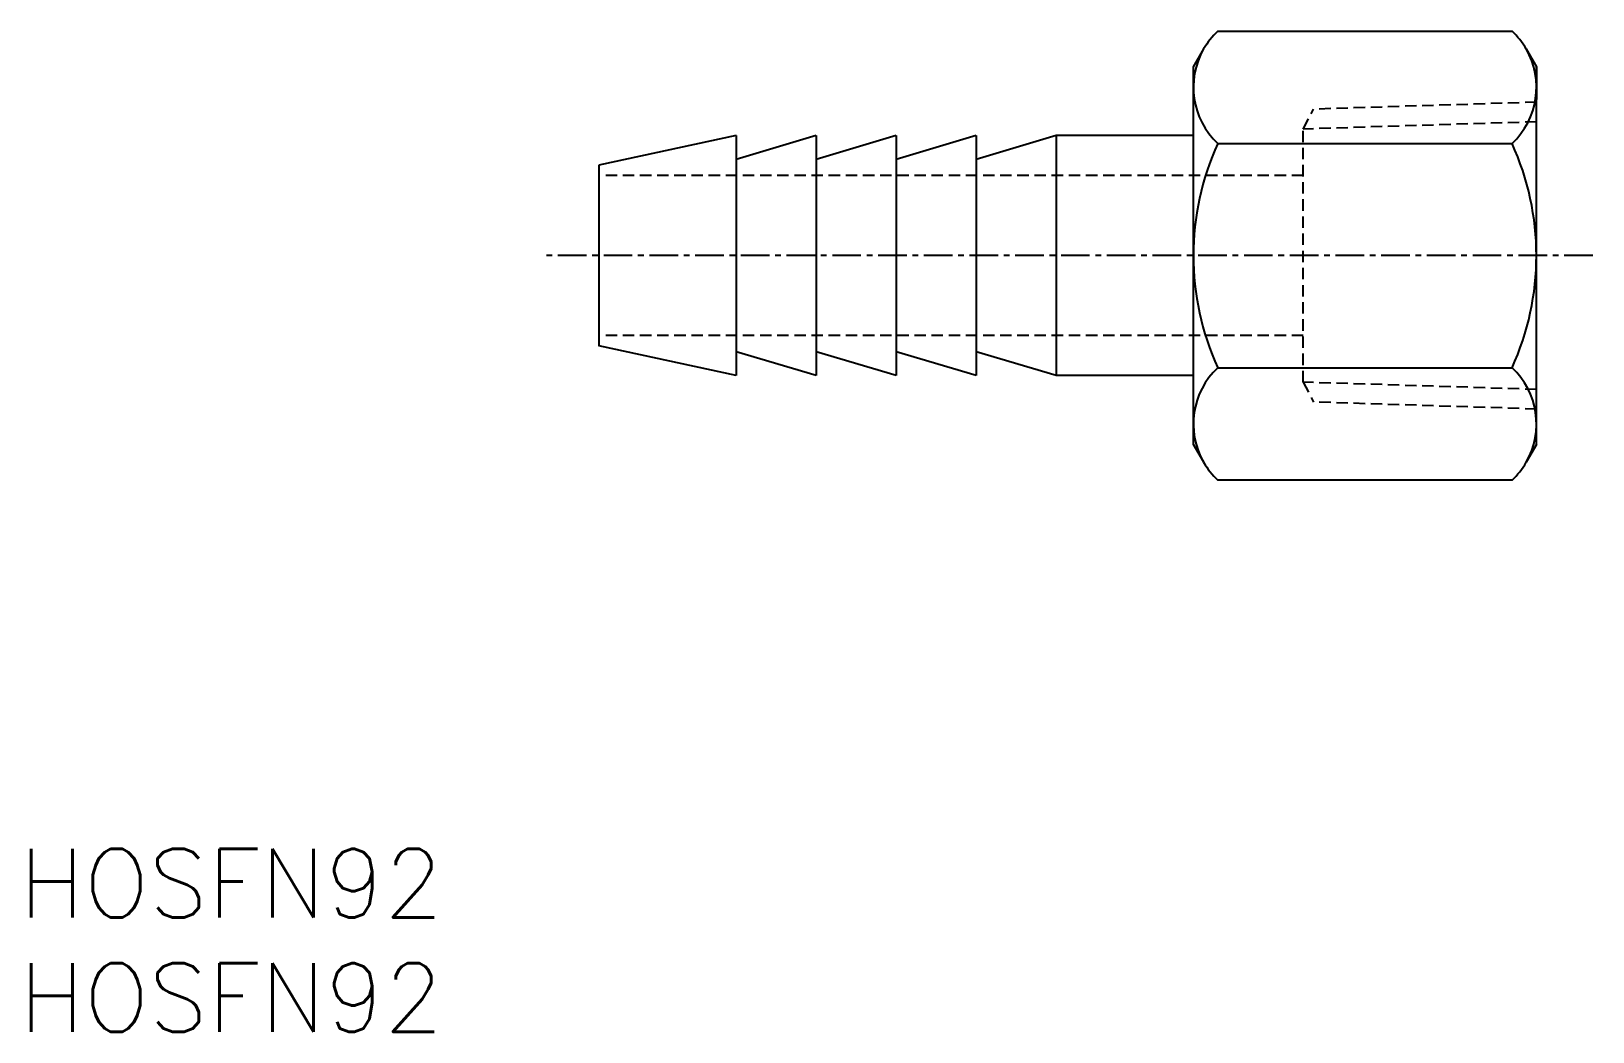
# Model space of a CAD drawing. Extents: x 0.5 to 68.8, y 0 to 43.8.
import ezdxf

# ---------------------------------------------------------------- set-up
doc = ezdxf.new("R2010")
doc.units = 0
doc.linetypes.add('CENTER', pattern=[2, 1.25, -0.25, 0.25, -0.25])
doc.linetypes.add('DASHED', pattern=[0.75, 0.5, -0.25])
doc.layers.get('0').update_dxf_attribs({"linetype": 'CONTINUOUS'})
doc.layers.add('CENTER', color=1, linetype='CENTER')
doc.styles.get("Standard").update_dxf_attribs({"font": 'txt.shx'})

# ---------------------------------------------------------------- blocks, each defined once
blk = doc.blocks.new('*U4')
at = {"color": 7, "linetype": 'CONTINUOUS'}
blk.add_text('HOSFN92', height=3, dxfattribs=at).set_placement((0, 0))
blk = doc.blocks.new('*U5')
at = {"color": 7, "linetype": 'CONTINUOUS'}
blk.add_text('HOSFN92', height=3, dxfattribs=at).set_placement((0, 5))

msp = doc.modelspace()

# ---------------------------------------------------------------- linework, layer by layer
for p, q in [((52.399, 43.761), (65.266, 43.761)), ((51.333, 42.206), (51.782, 42.985)), ((65.883, 42.985), (66.333, 42.206)), ((51.333, 25.685), (51.333, 42.206)), ((66.333, 42.206), (66.333, 40.768)), ((66.333, 25.685), (66.333, 42.206)), ((52.399, 38.853), (65.266, 38.853)), ((52.399, 29.038), (65.266, 29.038)), ((51.782, 24.907), (51.333, 25.685)), ((66.333, 25.685), (65.883, 24.907)), ((65.266, 24.131), (52.399, 24.131))]:
    msp.add_line(p, q)
at = {"color": 3, "linetype": 'DASHED'}
for p, q in [((56.133, 39.48), (56.586, 40.351)), ((66.333, 40.655), (56.586, 40.351)), ((66.333, 39.799), (56.133, 39.48)), ((56.133, 28.411), (56.133, 39.48)), ((56.133, 37.446), (25.333, 37.446)), ((56.133, 30.446), (25.333, 30.446)), ((66.333, 28.092), (56.133, 28.411)), ((56.133, 28.411), (56.586, 27.541)), ((66.333, 27.236), (56.586, 27.541))]:
    msp.add_line(p, q, dxfattribs=at)
at = {"color": 7, "linetype": 'CONTINUOUS'}
for p, q in [((31.333, 39.196), (25.333, 37.896)), ((31.333, 39.196), (31.333, 28.696)), ((34.833, 39.196), (31.333, 38.155)), ((34.833, 39.196), (34.833, 28.696)), ((38.333, 39.196), (34.833, 38.155)), ((38.333, 39.196), (38.333, 28.696)), ((41.833, 39.196), (38.333, 38.155)), ((45.333, 39.196), (41.833, 38.155)), ((41.833, 39.196), (41.833, 28.696)), ((51.333, 39.196), (45.333, 39.196)), ((45.333, 39.196), (45.333, 28.696)), ((25.333, 37.896), (25.333, 29.996)), ((31.333, 28.696), (25.333, 29.996)), ((34.833, 28.696), (31.333, 29.737)), ((38.333, 28.696), (34.833, 29.737)), ((41.833, 28.696), (38.333, 29.737)), ((45.333, 28.696), (41.833, 29.737)), ((51.333, 28.696), (45.333, 28.696))]:
    msp.add_line(p, q, dxfattribs=at)
for centre, radius, start, end in [((54.688, 41.307), 3.356, 133.00979, 150), ((62.977, 41.307), 3.356, 30, 46.99021), ((54.688, 41.307), 3.356, 150, 226.99021), ((62.977, 41.307), 3.356, 313.00979, 30), ((63.155, 33.946), 11.822, 155.47438, 204.52562), ((54.51, 33.946), 11.822, 335.47438, 24.52562), ((54.688, 26.584), 3.356, 133.00979, 210), ((62.977, 26.584), 3.356, 330, 46.99021), ((54.688, 26.584), 3.356, 210, 226.99021), ((62.977, 26.584), 3.356, 313.00979, 330)]:
    msp.add_arc(centre, radius, start, end)
at = {"layer": 'CENTER', "color": 1}
msp.add_line((68.796, 33.946), (22.833, 33.946), dxfattribs=at)

# ---------------------------------------------------------------- block references
at = {"color": 7, "linetype": 'CONTINUOUS'}
for name in ['*U5', '*U4']:
    msp.add_blockref(name, (0, 0), dxfattribs=at)

doc.saveas('drawing.dxf')
